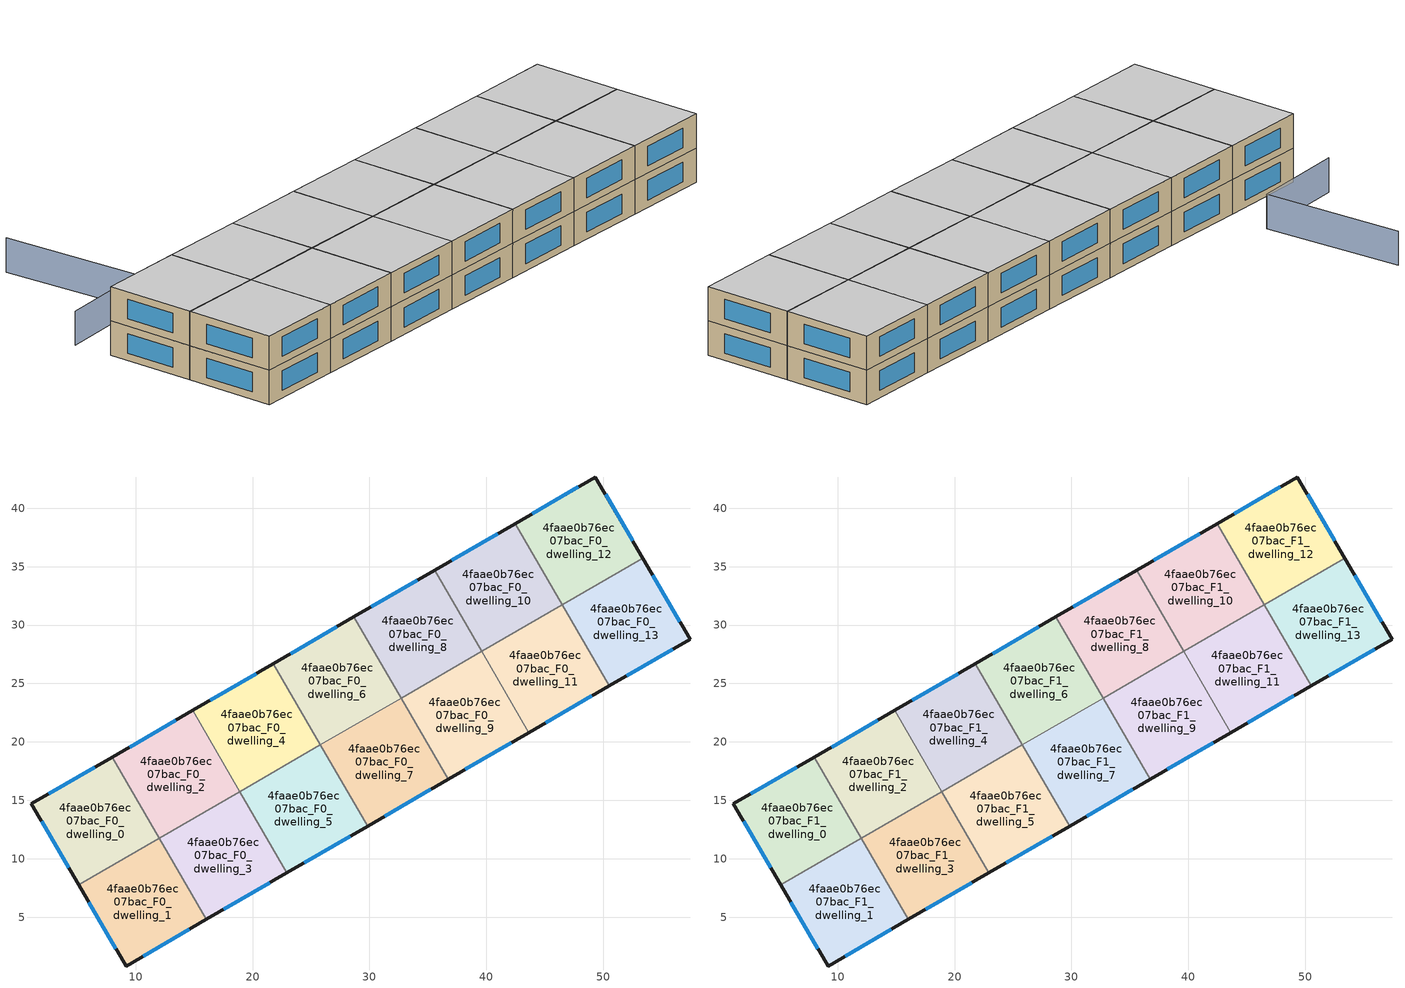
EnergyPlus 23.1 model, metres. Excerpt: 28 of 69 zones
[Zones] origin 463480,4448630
4faae0b76ec07bac_F0_dwelling_0
 floor ground (EU_floor_Construction): 7.99,18.7 12.02,11.76 5.12,7.77 1.07,14.69 z0
 wall outside (EU_wall_Construction): 7.99,18.7 1.07,14.69 5.12,7.77 z0:3
 wall to 4faae0b76ec07bac_F0_dwelling_1 (EU_wall_Construction): 5.12,7.77 12.02,11.76 z0:3
 wall to 4faae0b76ec07bac_F0_dwelling_2 (EU_wall_Construction): 12.02,11.76 7.99,18.7 z0:3
 window (EU_Window_Construction): 1.94,13.21 4.25,9.25 / 6.51,17.84 2.56,15.55 z0.64:2.36
4faae0b76ec07bac_F0_dwelling_1
 floor ground (EU_floor_Construction): 12.02,11.76 16.05,4.8 9.18,0.82 5.12,7.77 z0
 wall outside (EU_wall_Construction): 5.12,7.77 9.18,0.82 16.05,4.8 z0:3
 wall to 4faae0b76ec07bac_F0_dwelling_3 (EU_wall_Construction): 16.05,4.8 12.02,11.75 z0:3
 wall to 4faae0b76ec07bac_F0_dwelling_2 (EU_wall_Construction): 12.02,11.75 12.02,11.77 z0:3
 window (EU_Window_Construction): 5.99,6.28 8.31,2.31 / 10.65,1.67 14.58,3.95 z0.64:2.36
4faae0b76ec07bac_F0_dwelling_10
 floor ground (EU_floor_Construction): 42.47,38.69 46.5,31.74 39.6,27.74 35.58,34.69 z0
 wall outside (EU_wall_Construction): 42.47,38.69 35.58,34.69 z0:3
 wall to 4faae0b76ec07bac_F0_dwelling_11 (EU_wall_Construction): 39.6,27.74 46.5,31.74 z0:3
 wall to 4faae0b76ec07bac_F0_dwelling_8 (EU_wall_Construction): 35.58,34.69 39.6,27.74 z0:3
 wall to 4faae0b76ec07bac_F0_dwelling_12 (EU_wall_Construction): 46.5,31.74 42.47,38.69 z0:3
 window (EU_Window_Construction): 40.99,37.83 37.05,35.55 z0.64:2.36
4faae0b76ec07bac_F0_dwelling_11
 floor ground (EU_floor_Construction): 46.5,31.74 50.53,24.79 43.63,20.79 39.6,27.74 z0
 wall outside (EU_wall_Construction): 43.63,20.79 50.53,24.79 z0:3
 wall to 4faae0b76ec07bac_F0_dwelling_13 (EU_wall_Construction): 50.53,24.79 46.51,31.73 z0:3
 wall to 4faae0b76ec07bac_F0_dwelling_9 (EU_wall_Construction): 39.6,27.74 43.63,20.79 z0:3
 wall to 4faae0b76ec07bac_F0_dwelling_12 (EU_wall_Construction): 46.51,31.73 46.5,31.74 z0:3
 window (EU_Window_Construction): 45.11,21.65 49.05,23.94 z0.64:2.36
4faae0b76ec07bac_F0_dwelling_12
 floor ground (EU_floor_Construction): 49.34,42.67 53.4,35.73 46.51,31.73 42.47,38.69 z0
 wall outside (EU_wall_Construction): 53.4,35.73 49.34,42.67 42.47,38.69 z0:3
 wall to 4faae0b76ec07bac_F0_dwelling_13 (EU_wall_Construction): 46.51,31.73 53.4,35.73 z0:3
 window (EU_Window_Construction): 52.53,37.21 50.21,41.19 / 47.87,41.82 43.94,39.54 z0.64:2.36
4faae0b76ec07bac_F0_dwelling_13
 floor ground (EU_floor_Construction): 53.4,35.73 57.45,28.8 50.53,24.79 46.51,31.73 z0
 wall outside (EU_wall_Construction): 50.53,24.79 57.45,28.8 53.4,35.73 z0:3
 window (EU_Window_Construction): 56.58,30.29 54.27,34.24 / 52.01,25.65 55.96,27.94 z0.64:2.36
4faae0b76ec07bac_F0_dwelling_2
 floor ground (EU_floor_Construction): 14.89,22.7 18.92,15.75 12.02,11.75 7.99,18.7 z0
 wall outside (EU_wall_Construction): 14.89,22.7 7.99,18.7 z0:3
 wall to 4faae0b76ec07bac_F0_dwelling_4 (EU_wall_Construction): 18.92,15.75 14.89,22.7 z0:3
 wall to 4faae0b76ec07bac_F0_dwelling_3 (EU_wall_Construction): 12.02,11.75 18.92,15.75 z0:3
 window (EU_Window_Construction): 13.41,21.84 9.47,19.56 z0.64:2.36
4faae0b76ec07bac_F0_dwelling_3
 floor ground (EU_floor_Construction): 18.92,15.75 22.95,8.8 16.05,4.8 12.02,11.75 z0
 wall outside (EU_wall_Construction): 16.05,4.8 22.95,8.8 z0:3
 wall to 4faae0b76ec07bac_F0_dwelling_5 (EU_wall_Construction): 22.95,8.8 18.92,15.75 z0:3
 window (EU_Window_Construction): 17.53,5.66 21.47,7.95 z0.64:2.36
4faae0b76ec07bac_F0_dwelling_4
 floor ground (EU_floor_Construction): 21.78,26.7 25.81,19.75 18.92,15.75 14.89,22.7 z0
 wall outside (EU_wall_Construction): 21.78,26.7 14.89,22.7 z0:3
 wall to 4faae0b76ec07bac_F0_dwelling_6 (EU_wall_Construction): 25.81,19.75 21.78,26.7 z0:3
 wall to 4faae0b76ec07bac_F0_dwelling_5 (EU_wall_Construction): 18.92,15.75 25.81,19.75 z0:3
 window (EU_Window_Construction): 20.31,25.84 16.37,23.56 z0.64:2.36
4faae0b76ec07bac_F0_dwelling_5
 floor ground (EU_floor_Construction): 25.81,19.75 29.84,12.8 22.95,8.8 18.92,15.75 z0
 wall outside (EU_wall_Construction): 22.95,8.8 29.84,12.8 z0:3
 wall to 4faae0b76ec07bac_F0_dwelling_7 (EU_wall_Construction): 29.84,12.8 25.81,19.75 z0:3
 window (EU_Window_Construction): 24.42,9.66 28.36,11.94 z0.64:2.36
4faae0b76ec07bac_F0_dwelling_6
 floor ground (EU_floor_Construction): 28.68,30.69 32.71,23.75 25.81,19.75 21.78,26.7 z0
 wall outside (EU_wall_Construction): 28.68,30.69 21.78,26.7 z0:3
 wall to 4faae0b76ec07bac_F0_dwelling_8 (EU_wall_Construction): 32.71,23.75 28.68,30.69 z0:3
 wall to 4faae0b76ec07bac_F0_dwelling_7 (EU_wall_Construction): 25.81,19.75 32.71,23.75 z0:3
 window (EU_Window_Construction): 27.2,29.84 23.26,27.55 z0.64:2.36
4faae0b76ec07bac_F0_dwelling_7
 floor ground (EU_floor_Construction): 32.71,23.75 36.74,16.8 29.84,12.8 25.81,19.75 z0
 wall outside (EU_wall_Construction): 29.84,12.8 36.74,16.8 z0:3
 wall to 4faae0b76ec07bac_F0_dwelling_9 (EU_wall_Construction): 36.74,16.8 32.71,23.75 z0:3
 window (EU_Window_Construction): 31.32,13.66 35.26,15.94 z0.64:2.36
4faae0b76ec07bac_F0_dwelling_8
 floor ground (EU_floor_Construction): 35.58,34.69 39.6,27.74 32.71,23.75 28.68,30.69 z0
 wall outside (EU_wall_Construction): 35.58,34.69 28.68,30.69 z0:3
 wall to 4faae0b76ec07bac_F0_dwelling_9 (EU_wall_Construction): 32.71,23.75 39.6,27.74 z0:3
 window (EU_Window_Construction): 34.1,33.84 30.16,31.55 z0.64:2.36
4faae0b76ec07bac_F0_dwelling_9
 floor ground (EU_floor_Construction): 39.6,27.74 43.63,20.79 36.74,16.8 32.71,23.75 z0
 wall outside (EU_wall_Construction): 36.74,16.8 43.63,20.79 z0:3
 window (EU_Window_Construction): 38.21,17.65 42.15,19.94 z0.64:2.36
4faae0b76ec07bac_F1_dwelling_0
 floor to 4faae0b76ec07bac_F0_dwelling_0 (EU_floor_Construction): 7.99,18.7 12.02,11.76 5.12,7.77 1.07,14.69 z3
 wall outside (EU_wall_Construction): 7.99,18.7 1.07,14.69 5.12,7.77 z3:6
 wall to 4faae0b76ec07bac_F1_dwelling_1 (EU_wall_Construction): 5.12,7.77 12.02,11.76 z3:6
 wall to 4faae0b76ec07bac_F1_dwelling_2 (EU_wall_Construction): 12.02,11.76 7.99,18.7 z3:6
 window (EU_Window_Construction): 1.94,13.21 4.25,9.25 / 6.51,17.84 2.56,15.55 z3.64:5.36
 ceiling to 4faae0b76ec07bac_F2_dwelling_0 (EU_floor_Construction): 12.02,11.76 7.99,18.7 1.07,14.69 5.12,7.77 z6
4faae0b76ec07bac_F1_dwelling_1
 floor to 4faae0b76ec07bac_F0_dwelling_1 (EU_floor_Construction): 12.02,11.76 16.05,4.8 9.18,0.82 5.12,7.77 z3
 wall outside (EU_wall_Construction): 5.12,7.77 9.18,0.82 16.05,4.8 z3:6
 wall to 4faae0b76ec07bac_F1_dwelling_3 (EU_wall_Construction): 16.05,4.8 12.02,11.75 z3:6
 wall to 4faae0b76ec07bac_F1_dwelling_2 (EU_wall_Construction): 12.02,11.75 12.02,11.77 z3:6
 window (EU_Window_Construction): 5.99,6.28 8.31,2.31 / 10.65,1.67 14.58,3.95 z3.64:5.36
 ceiling to 4faae0b76ec07bac_F2_dwelling_1 (EU_floor_Construction): 16.05,4.8 12.02,11.76 5.12,7.77 9.18,0.82 z6
4faae0b76ec07bac_F1_dwelling_10
 floor to 4faae0b76ec07bac_F0_dwelling_10 (EU_floor_Construction): 42.47,38.69 46.5,31.74 39.6,27.74 35.58,34.69 z3
 wall outside (EU_wall_Construction): 42.47,38.69 35.58,34.69 z3:6
 wall to 4faae0b76ec07bac_F1_dwelling_11 (EU_wall_Construction): 39.6,27.74 46.5,31.74 z3:6
 wall to 4faae0b76ec07bac_F1_dwelling_8 (EU_wall_Construction): 35.58,34.69 39.6,27.74 z3:6
 wall to 4faae0b76ec07bac_F1_dwelling_12 (EU_wall_Construction): 46.5,31.74 42.47,38.69 z3:6
 window (EU_Window_Construction): 40.99,37.83 37.05,35.55 z3.64:5.36
 ceiling to 4faae0b76ec07bac_F2_dwelling_10 (EU_floor_Construction): 46.5,31.74 42.47,38.69 35.58,34.69 39.6,27.74 z6
4faae0b76ec07bac_F1_dwelling_11
 floor to 4faae0b76ec07bac_F0_dwelling_11 (EU_floor_Construction): 46.5,31.74 50.53,24.79 43.63,20.79 39.6,27.74 z3
 wall outside (EU_wall_Construction): 43.63,20.79 50.53,24.79 z3:6
 wall to 4faae0b76ec07bac_F1_dwelling_13 (EU_wall_Construction): 50.53,24.79 46.51,31.73 z3:6
 wall to 4faae0b76ec07bac_F1_dwelling_9 (EU_wall_Construction): 39.6,27.74 43.63,20.79 z3:6
 wall to 4faae0b76ec07bac_F1_dwelling_12 (EU_wall_Construction): 46.51,31.73 46.5,31.74 z3:6
 window (EU_Window_Construction): 45.11,21.65 49.05,23.94 z3.64:5.36
 ceiling to 4faae0b76ec07bac_F2_dwelling_11 (EU_floor_Construction): 50.53,24.79 46.5,31.74 39.6,27.74 43.63,20.79 z6
4faae0b76ec07bac_F1_dwelling_12
 floor to 4faae0b76ec07bac_F0_dwelling_12 (EU_floor_Construction): 49.34,42.67 53.4,35.73 46.51,31.73 42.47,38.69 z3
 wall outside (EU_wall_Construction): 53.4,35.73 49.34,42.67 42.47,38.69 z3:6
 wall to 4faae0b76ec07bac_F1_dwelling_13 (EU_wall_Construction): 46.51,31.73 53.4,35.73 z3:6
 window (EU_Window_Construction): 52.53,37.21 50.21,41.19 / 47.87,41.82 43.94,39.54 z3.64:5.36
 ceiling to 4faae0b76ec07bac_F2_dwelling_12 (EU_floor_Construction): 53.4,35.73 49.34,42.67 42.47,38.69 46.51,31.73 z6
4faae0b76ec07bac_F1_dwelling_13
 floor to 4faae0b76ec07bac_F0_dwelling_13 (EU_floor_Construction): 53.4,35.73 57.45,28.8 50.53,24.79 46.51,31.73 z3
 wall outside (EU_wall_Construction): 50.53,24.79 57.45,28.8 53.4,35.73 z3:6
 window (EU_Window_Construction): 56.58,30.29 54.27,34.24 / 52.01,25.65 55.96,27.94 z3.64:5.36
 ceiling to 4faae0b76ec07bac_F2_dwelling_13 (EU_floor_Construction): 57.45,28.8 53.4,35.73 46.51,31.73 50.53,24.79 z6
4faae0b76ec07bac_F1_dwelling_2
 floor to 4faae0b76ec07bac_F0_dwelling_2 (EU_floor_Construction): 14.89,22.7 18.92,15.75 12.02,11.75 7.99,18.7 z3
 wall outside (EU_wall_Construction): 14.89,22.7 7.99,18.7 z3:6
 wall to 4faae0b76ec07bac_F1_dwelling_4 (EU_wall_Construction): 18.92,15.75 14.89,22.7 z3:6
 wall to 4faae0b76ec07bac_F1_dwelling_3 (EU_wall_Construction): 12.02,11.75 18.92,15.75 z3:6
 window (EU_Window_Construction): 13.41,21.84 9.47,19.56 z3.64:5.36
 ceiling to 4faae0b76ec07bac_F2_dwelling_2 (EU_floor_Construction): 18.92,15.75 14.89,22.7 7.99,18.7 12.02,11.75 z6
4faae0b76ec07bac_F1_dwelling_3
 floor to 4faae0b76ec07bac_F0_dwelling_3 (EU_floor_Construction): 18.92,15.75 22.95,8.8 16.05,4.8 12.02,11.75 z3
 wall outside (EU_wall_Construction): 16.05,4.8 22.95,8.8 z3:6
 wall to 4faae0b76ec07bac_F1_dwelling_5 (EU_wall_Construction): 22.95,8.8 18.92,15.75 z3:6
 window (EU_Window_Construction): 17.53,5.66 21.47,7.95 z3.64:5.36
 ceiling to 4faae0b76ec07bac_F2_dwelling_3 (EU_floor_Construction): 22.95,8.8 18.92,15.75 12.02,11.75 16.05,4.8 z6
4faae0b76ec07bac_F1_dwelling_4
 floor to 4faae0b76ec07bac_F0_dwelling_4 (EU_floor_Construction): 21.78,26.7 25.81,19.75 18.92,15.75 14.89,22.7 z3
 wall outside (EU_wall_Construction): 21.78,26.7 14.89,22.7 z3:6
 wall to 4faae0b76ec07bac_F1_dwelling_6 (EU_wall_Construction): 25.81,19.75 21.78,26.7 z3:6
 wall to 4faae0b76ec07bac_F1_dwelling_5 (EU_wall_Construction): 18.92,15.75 25.81,19.75 z3:6
 window (EU_Window_Construction): 20.31,25.84 16.37,23.56 z3.64:5.36
 ceiling to 4faae0b76ec07bac_F2_dwelling_4 (EU_floor_Construction): 25.81,19.75 21.78,26.7 14.89,22.7 18.92,15.75 z6
4faae0b76ec07bac_F1_dwelling_5
 floor to 4faae0b76ec07bac_F0_dwelling_5 (EU_floor_Construction): 25.81,19.75 29.84,12.8 22.95,8.8 18.92,15.75 z3
 wall outside (EU_wall_Construction): 22.95,8.8 29.84,12.8 z3:6
 wall to 4faae0b76ec07bac_F1_dwelling_7 (EU_wall_Construction): 29.84,12.8 25.81,19.75 z3:6
 window (EU_Window_Construction): 24.42,9.66 28.36,11.94 z3.64:5.36
 ceiling to 4faae0b76ec07bac_F2_dwelling_5 (EU_floor_Construction): 29.84,12.8 25.81,19.75 18.92,15.75 22.95,8.8 z6
4faae0b76ec07bac_F1_dwelling_6
 floor to 4faae0b76ec07bac_F0_dwelling_6 (EU_floor_Construction): 28.68,30.69 32.71,23.75 25.81,19.75 21.78,26.7 z3
 wall outside (EU_wall_Construction): 28.68,30.69 21.78,26.7 z3:6
 wall to 4faae0b76ec07bac_F1_dwelling_8 (EU_wall_Construction): 32.71,23.75 28.68,30.69 z3:6
 wall to 4faae0b76ec07bac_F1_dwelling_7 (EU_wall_Construction): 25.81,19.75 32.71,23.75 z3:6
 window (EU_Window_Construction): 27.2,29.84 23.26,27.55 z3.64:5.36
 ceiling to 4faae0b76ec07bac_F2_dwelling_6 (EU_floor_Construction): 32.71,23.75 28.68,30.69 21.78,26.7 25.81,19.75 z6
4faae0b76ec07bac_F1_dwelling_7
 floor to 4faae0b76ec07bac_F0_dwelling_7 (EU_floor_Construction): 32.71,23.75 36.74,16.8 29.84,12.8 25.81,19.75 z3
 wall outside (EU_wall_Construction): 29.84,12.8 36.74,16.8 z3:6
 wall to 4faae0b76ec07bac_F1_dwelling_9 (EU_wall_Construction): 36.74,16.8 32.71,23.75 z3:6
 window (EU_Window_Construction): 31.32,13.66 35.26,15.94 z3.64:5.36
 ceiling to 4faae0b76ec07bac_F2_dwelling_7 (EU_floor_Construction): 36.74,16.8 32.71,23.75 25.81,19.75 29.84,12.8 z6
4faae0b76ec07bac_F1_dwelling_8
 floor to 4faae0b76ec07bac_F0_dwelling_8 (EU_floor_Construction): 35.58,34.69 39.6,27.74 32.71,23.75 28.68,30.69 z3
 wall outside (EU_wall_Construction): 35.58,34.69 28.68,30.69 z3:6
 wall to 4faae0b76ec07bac_F1_dwelling_9 (EU_wall_Construction): 32.71,23.75 39.6,27.74 z3:6
 window (EU_Window_Construction): 34.1,33.84 30.16,31.55 z3.64:5.36
 ceiling to 4faae0b76ec07bac_F2_dwelling_8 (EU_floor_Construction): 39.6,27.74 35.58,34.69 28.68,30.69 32.71,23.75 z6
4faae0b76ec07bac_F1_dwelling_9
 floor to 4faae0b76ec07bac_F0_dwelling_9 (EU_floor_Construction): 39.6,27.74 43.63,20.79 36.74,16.8 32.71,23.75 z3
 wall outside (EU_wall_Construction): 36.74,16.8 43.63,20.79 z3:6
 window (EU_Window_Construction): 38.21,17.65 42.15,19.94 z3.64:5.36
 ceiling to 4faae0b76ec07bac_F2_dwelling_9 (EU_floor_Construction): 43.63,20.79 39.6,27.74 32.71,23.75 36.74,16.8 z6
shading: -0.53,33.1 6.5,22.38 / 6.5,22.38 -0.84,17.57 z0:3
[Building]
EU S2 Campaign: North Axis=0; Terrain=City; Solar Distribution=FullExterior
[Site:Location]
Yerevan-Zvartnots.Intl.AP: Latitude=40.15; Longitude=44.383; Time Zone=4; Elevation=854
[SizingPeriod:WeatherFileDays]
AnnualSizingPeriod: Begin Month=1; Begin Day of Month=1; End Month=12; End Day of Month=31; Day of Week for Start Day=Monday; Use Weather File Daylight Saving Period=No; Use Weather File Rain and Snow Indicators=No
[MATERIAL]
EU_InternalMass_Material: Roughness=MediumRough; Thickness=0.1; Conductivity=1; Density=1800; Specific Heat=900; Thermal Absorptance=0.9; Solar Absorptance=0.7; Visible Absorptance=0.7
[MATERIAL:NOMASS] Roughness=MediumRough; Thermal Absorptance=0.9; Solar Absorptance=0.7; Visible Absorptance=0.7
Name | Thermal Resistance
EU_wall_NoMass | 1.05043
EU_floor_NoMass | 0.478065
[WINDOWMATERIAL:SIMPLEGLAZINGSYSTEM]
EU_Window_SimpleGlazing: UFactor=2.5566; Solar Heat Gain Coefficient=0.75; Visible Transmittance=0.75
[CONSTRUCTION]
EU_wall_Construction: EU_wall_NoMass
EU_floor_Construction: EU_floor_NoMass
EU_Window_Construction: EU_Window_SimpleGlazing
EU_InternalMass_Construction: EU_InternalMass_Material
[ZONE] Type=1; Multiplier=1; Ceiling Height=autocalculate; Floor Area=autocalculate; Part of Total Floor Area=Yes
Name | Volume
4faae0b76ec07bac_F0_dwelling_0; 4faae0b76ec07bac_F1_dwelling_0; 4faae0b76ec07bac_F0_dwelling_13; 4faae0b76ec07bac_F1_dwelling_13 | 192.037
4faae0b76ec07bac_F0_dwelling_1; 4faae0b76ec07bac_F1_dwelling_1 | 192.047
4faae0b76ec07bac_F0_dwelling_10; 4faae0b76ec07bac_F1_dwelling_10; 4faae0b76ec07bac_F0_dwelling_11; 4faae0b76ec07bac_F1_dwelling_11; 4faae0b76ec07bac_F0_dwelling_2; 4faae0b76ec07bac_F1_dwelling_2; 4faae0b76ec07bac_F0_dwelling_5; 4faae0b76ec07bac_F1_dwelling_5; 4faae0b76ec07bac_F0_dwelling_6; 4faae0b76ec07bac_F1_dwelling_6 | 192.052
4faae0b76ec07bac_F0_dwelling_12; 4faae0b76ec07bac_F1_dwelling_12 | 192.048
4faae0b76ec07bac_F0_dwelling_3; 4faae0b76ec07bac_F1_dwelling_3; 4faae0b76ec07bac_F0_dwelling_7; 4faae0b76ec07bac_F1_dwelling_7 | 192.019
4faae0b76ec07bac_F0_dwelling_4; 4faae0b76ec07bac_F1_dwelling_4; 4faae0b76ec07bac_F0_dwelling_8; 4faae0b76ec07bac_F1_dwelling_8 | 192.068
4faae0b76ec07bac_F0_dwelling_9; 4faae0b76ec07bac_F1_dwelling_9 | 192.031
[INTERNALMASS] Construction=EU_InternalMass_Construction
Name | Zone or ZoneList | Surface Area
4faae0b76ec07bac_F0_dwelling_0_EU_InternalMass | 4faae0b76ec07bac_F0_dwelling_0 | 64.0131
4faae0b76ec07bac_F0_dwelling_1_EU_InternalMass | 4faae0b76ec07bac_F0_dwelling_1 | 64.0171
4faae0b76ec07bac_F0_dwelling_2_EU_InternalMass | 4faae0b76ec07bac_F0_dwelling_2 | 64.0173
4faae0b76ec07bac_F0_dwelling_3_EU_InternalMass | 4faae0b76ec07bac_F0_dwelling_3 | 64.0057
4faae0b76ec07bac_F0_dwelling_4_EU_InternalMass | 4faae0b76ec07bac_F0_dwelling_4 | 64.0218
4faae0b76ec07bac_F0_dwelling_5_EU_InternalMass | 4faae0b76ec07bac_F0_dwelling_5 | 64.0174
4faae0b76ec07bac_F0_dwelling_6_EU_InternalMass | 4faae0b76ec07bac_F0_dwelling_6 | 64.0165
4faae0b76ec07bac_F0_dwelling_7_EU_InternalMass | 4faae0b76ec07bac_F0_dwelling_7 | 64.0071
4faae0b76ec07bac_F0_dwelling_8_EU_InternalMass | 4faae0b76ec07bac_F0_dwelling_8 | 64.0228
4faae0b76ec07bac_F0_dwelling_9_EU_InternalMass | 4faae0b76ec07bac_F0_dwelling_9 | 64.0094
4faae0b76ec07bac_F0_dwelling_10_EU_InternalMass | 4faae0b76ec07bac_F0_dwelling_10 | 64.0166
4faae0b76ec07bac_F0_dwelling_11_EU_InternalMass | 4faae0b76ec07bac_F0_dwelling_11 | 64.0174
4faae0b76ec07bac_F0_dwelling_12_EU_InternalMass | 4faae0b76ec07bac_F0_dwelling_12 | 64.0171
4faae0b76ec07bac_F0_dwelling_13_EU_InternalMass | 4faae0b76ec07bac_F0_dwelling_13 | 64.0131
4faae0b76ec07bac_F1_dwelling_0_EU_InternalMass | 4faae0b76ec07bac_F1_dwelling_0 | 64.0131
4faae0b76ec07bac_F1_dwelling_1_EU_InternalMass | 4faae0b76ec07bac_F1_dwelling_1 | 64.0171
4faae0b76ec07bac_F1_dwelling_2_EU_InternalMass | 4faae0b76ec07bac_F1_dwelling_2 | 64.0173
4faae0b76ec07bac_F1_dwelling_3_EU_InternalMass | 4faae0b76ec07bac_F1_dwelling_3 | 64.0057
4faae0b76ec07bac_F1_dwelling_4_EU_InternalMass | 4faae0b76ec07bac_F1_dwelling_4 | 64.0218
4faae0b76ec07bac_F1_dwelling_5_EU_InternalMass | 4faae0b76ec07bac_F1_dwelling_5 | 64.0174
4faae0b76ec07bac_F1_dwelling_6_EU_InternalMass | 4faae0b76ec07bac_F1_dwelling_6 | 64.0165
4faae0b76ec07bac_F1_dwelling_7_EU_InternalMass | 4faae0b76ec07bac_F1_dwelling_7 | 64.0071
4faae0b76ec07bac_F1_dwelling_8_EU_InternalMass | 4faae0b76ec07bac_F1_dwelling_8 | 64.0228
4faae0b76ec07bac_F1_dwelling_9_EU_InternalMass | 4faae0b76ec07bac_F1_dwelling_9 | 64.0094
4faae0b76ec07bac_F1_dwelling_10_EU_InternalMass | 4faae0b76ec07bac_F1_dwelling_10 | 64.0166
4faae0b76ec07bac_F1_dwelling_11_EU_InternalMass | 4faae0b76ec07bac_F1_dwelling_11 | 64.0174
4faae0b76ec07bac_F1_dwelling_12_EU_InternalMass | 4faae0b76ec07bac_F1_dwelling_12 | 64.0171
4faae0b76ec07bac_F1_dwelling_13_EU_InternalMass | 4faae0b76ec07bac_F1_dwelling_13 | 64.0131
[OTHEREQUIPMENT] Fuel Type=Electricity; Design Level Calculation Method=Watts/Area; Power per Zone Floor Area=1; Fraction Latent=0; Fraction Radiant=0; Fraction Lost=0; Carbon Dioxide Generation Rate=0; EndUse Subcategory=EU_Step8_InternalGains
Name | Zone or ZoneList or Space or SpaceList | Schedule
EU_Step8_InternalGain_4faae0b76ec07bac_F0_dwelling_0_f000 | 4faae0b76ec07bac_F0_dwelling_0 | EU_Step8_GainSchedule_4faae0b76ec07bac_F0_dwelling_0_f000
EU_Step8_InternalGain_4faae0b76ec07bac_F0_dwelling_1_f000 | 4faae0b76ec07bac_F0_dwelling_1 | EU_Step8_GainSchedule_4faae0b76ec07bac_F0_dwelling_1_f000
EU_Step8_InternalGain_4faae0b76ec07bac_F0_dwelling_2_f000 | 4faae0b76ec07bac_F0_dwelling_2 | EU_Step8_GainSchedule_4faae0b76ec07bac_F0_dwelling_2_f000
EU_Step8_InternalGain_4faae0b76ec07bac_F0_dwelling_3_f000 | 4faae0b76ec07bac_F0_dwelling_3 | EU_Step8_GainSchedule_4faae0b76ec07bac_F0_dwelling_3_f000
EU_Step8_InternalGain_4faae0b76ec07bac_F0_dwelling_4_f000 | 4faae0b76ec07bac_F0_dwelling_4 | EU_Step8_GainSchedule_4faae0b76ec07bac_F0_dwelling_4_f000
EU_Step8_InternalGain_4faae0b76ec07bac_F0_dwelling_5_f000 | 4faae0b76ec07bac_F0_dwelling_5 | EU_Step8_GainSchedule_4faae0b76ec07bac_F0_dwelling_5_f000
EU_Step8_InternalGain_4faae0b76ec07bac_F0_dwelling_6_f000 | 4faae0b76ec07bac_F0_dwelling_6 | EU_Step8_GainSchedule_4faae0b76ec07bac_F0_dwelling_6_f000
EU_Step8_InternalGain_4faae0b76ec07bac_F0_dwelling_7_f000 | 4faae0b76ec07bac_F0_dwelling_7 | EU_Step8_GainSchedule_4faae0b76ec07bac_F0_dwelling_7_f000
EU_Step8_InternalGain_4faae0b76ec07bac_F0_dwelling_8_f000 | 4faae0b76ec07bac_F0_dwelling_8 | EU_Step8_GainSchedule_4faae0b76ec07bac_F0_dwelling_8_f000
EU_Step8_InternalGain_4faae0b76ec07bac_F0_dwelling_9_f000 | 4faae0b76ec07bac_F0_dwelling_9 | EU_Step8_GainSchedule_4faae0b76ec07bac_F0_dwelling_9_f000
EU_Step8_InternalGain_4faae0b76ec07bac_F0_dwelling_10_f000 | 4faae0b76ec07bac_F0_dwelling_10 | EU_Step8_GainSchedule_4faae0b76ec07bac_F0_dwelling_10_f000
EU_Step8_InternalGain_4faae0b76ec07bac_F0_dwelling_11_f000 | 4faae0b76ec07bac_F0_dwelling_11 | EU_Step8_GainSchedule_4faae0b76ec07bac_F0_dwelling_11_f000
EU_Step8_InternalGain_4faae0b76ec07bac_F0_dwelling_12_f000 | 4faae0b76ec07bac_F0_dwelling_12 | EU_Step8_GainSchedule_4faae0b76ec07bac_F0_dwelling_12_f000
EU_Step8_InternalGain_4faae0b76ec07bac_F0_dwelling_13_f000 | 4faae0b76ec07bac_F0_dwelling_13 | EU_Step8_GainSchedule_4faae0b76ec07bac_F0_dwelling_13_f000
EU_Step8_InternalGain_4faae0b76ec07bac_F1_dwelling_0_f000 | 4faae0b76ec07bac_F1_dwelling_0 | EU_Step8_GainSchedule_4faae0b76ec07bac_F1_dwelling_0_f000
EU_Step8_InternalGain_4faae0b76ec07bac_F1_dwelling_1_f000 | 4faae0b76ec07bac_F1_dwelling_1 | EU_Step8_GainSchedule_4faae0b76ec07bac_F1_dwelling_1_f000
EU_Step8_InternalGain_4faae0b76ec07bac_F1_dwelling_2_f000 | 4faae0b76ec07bac_F1_dwelling_2 | EU_Step8_GainSchedule_4faae0b76ec07bac_F1_dwelling_2_f000
EU_Step8_InternalGain_4faae0b76ec07bac_F1_dwelling_3_f000 | 4faae0b76ec07bac_F1_dwelling_3 | EU_Step8_GainSchedule_4faae0b76ec07bac_F1_dwelling_3_f000
EU_Step8_InternalGain_4faae0b76ec07bac_F1_dwelling_4_f000 | 4faae0b76ec07bac_F1_dwelling_4 | EU_Step8_GainSchedule_4faae0b76ec07bac_F1_dwelling_4_f000
EU_Step8_InternalGain_4faae0b76ec07bac_F1_dwelling_5_f000 | 4faae0b76ec07bac_F1_dwelling_5 | EU_Step8_GainSchedule_4faae0b76ec07bac_F1_dwelling_5_f000
EU_Step8_InternalGain_4faae0b76ec07bac_F1_dwelling_6_f000 | 4faae0b76ec07bac_F1_dwelling_6 | EU_Step8_GainSchedule_4faae0b76ec07bac_F1_dwelling_6_f000
EU_Step8_InternalGain_4faae0b76ec07bac_F1_dwelling_7_f000 | 4faae0b76ec07bac_F1_dwelling_7 | EU_Step8_GainSchedule_4faae0b76ec07bac_F1_dwelling_7_f000
EU_Step8_InternalGain_4faae0b76ec07bac_F1_dwelling_8_f000 | 4faae0b76ec07bac_F1_dwelling_8 | EU_Step8_GainSchedule_4faae0b76ec07bac_F1_dwelling_8_f000
EU_Step8_InternalGain_4faae0b76ec07bac_F1_dwelling_9_f000 | 4faae0b76ec07bac_F1_dwelling_9 | EU_Step8_GainSchedule_4faae0b76ec07bac_F1_dwelling_9_f000
EU_Step8_InternalGain_4faae0b76ec07bac_F1_dwelling_10_f000 | 4faae0b76ec07bac_F1_dwelling_10 | EU_Step8_GainSchedule_4faae0b76ec07bac_F1_dwelling_10_f000
EU_Step8_InternalGain_4faae0b76ec07bac_F1_dwelling_11_f000 | 4faae0b76ec07bac_F1_dwelling_11 | EU_Step8_GainSchedule_4faae0b76ec07bac_F1_dwelling_11_f000
EU_Step8_InternalGain_4faae0b76ec07bac_F1_dwelling_12_f000 | 4faae0b76ec07bac_F1_dwelling_12 | EU_Step8_GainSchedule_4faae0b76ec07bac_F1_dwelling_12_f000
EU_Step8_InternalGain_4faae0b76ec07bac_F1_dwelling_13_f000 | 4faae0b76ec07bac_F1_dwelling_13 | EU_Step8_GainSchedule_4faae0b76ec07bac_F1_dwelling_13_f000
[ZONEVENTILATION:DESIGNFLOWRATE] Schedule=EU_AlwaysOn; Design Flow Rate Calculation Method=AirChanges/Hour; Air Changes per Hour=0.557805; Ventilation Type=Natural; Fan Pressure Rise=0; Fan Total Efficiency=1; Constant Term Coefficient=1; Temperature Term Coefficient=0; Velocity Term Coefficient=0; Velocity Squared Term Coefficient=0; Minimum Indoor Temperature=-100; Maximum Indoor Temperature=100; Delta Temperature=-100; Minimum Outdoor Temperature=-100; Maximum Outdoor Temperature=100; Maximum Wind Speed=40
Name | Zone or ZoneList or Space or SpaceList
EU_ConstantAir_4faae0b76ec07bac_F0_dwelling_0 | 4faae0b76ec07bac_F0_dwelling_0
EU_ConstantAir_4faae0b76ec07bac_F0_dwelling_1 | 4faae0b76ec07bac_F0_dwelling_1
EU_ConstantAir_4faae0b76ec07bac_F0_dwelling_2 | 4faae0b76ec07bac_F0_dwelling_2
EU_ConstantAir_4faae0b76ec07bac_F0_dwelling_3 | 4faae0b76ec07bac_F0_dwelling_3
EU_ConstantAir_4faae0b76ec07bac_F0_dwelling_4 | 4faae0b76ec07bac_F0_dwelling_4
EU_ConstantAir_4faae0b76ec07bac_F0_dwelling_5 | 4faae0b76ec07bac_F0_dwelling_5
EU_ConstantAir_4faae0b76ec07bac_F0_dwelling_6 | 4faae0b76ec07bac_F0_dwelling_6
EU_ConstantAir_4faae0b76ec07bac_F0_dwelling_7 | 4faae0b76ec07bac_F0_dwelling_7
EU_ConstantAir_4faae0b76ec07bac_F0_dwelling_8 | 4faae0b76ec07bac_F0_dwelling_8
EU_ConstantAir_4faae0b76ec07bac_F0_dwelling_9 | 4faae0b76ec07bac_F0_dwelling_9
EU_ConstantAir_4faae0b76ec07bac_F0_dwelling_10 | 4faae0b76ec07bac_F0_dwelling_10
EU_ConstantAir_4faae0b76ec07bac_F0_dwelling_11 | 4faae0b76ec07bac_F0_dwelling_11
EU_ConstantAir_4faae0b76ec07bac_F0_dwelling_12 | 4faae0b76ec07bac_F0_dwelling_12
EU_ConstantAir_4faae0b76ec07bac_F0_dwelling_13 | 4faae0b76ec07bac_F0_dwelling_13
EU_ConstantAir_4faae0b76ec07bac_F1_dwelling_0 | 4faae0b76ec07bac_F1_dwelling_0
EU_ConstantAir_4faae0b76ec07bac_F1_dwelling_1 | 4faae0b76ec07bac_F1_dwelling_1
EU_ConstantAir_4faae0b76ec07bac_F1_dwelling_2 | 4faae0b76ec07bac_F1_dwelling_2
EU_ConstantAir_4faae0b76ec07bac_F1_dwelling_3 | 4faae0b76ec07bac_F1_dwelling_3
EU_ConstantAir_4faae0b76ec07bac_F1_dwelling_4 | 4faae0b76ec07bac_F1_dwelling_4
EU_ConstantAir_4faae0b76ec07bac_F1_dwelling_5 | 4faae0b76ec07bac_F1_dwelling_5
EU_ConstantAir_4faae0b76ec07bac_F1_dwelling_6 | 4faae0b76ec07bac_F1_dwelling_6
EU_ConstantAir_4faae0b76ec07bac_F1_dwelling_7 | 4faae0b76ec07bac_F1_dwelling_7
EU_ConstantAir_4faae0b76ec07bac_F1_dwelling_8 | 4faae0b76ec07bac_F1_dwelling_8
EU_ConstantAir_4faae0b76ec07bac_F1_dwelling_9 | 4faae0b76ec07bac_F1_dwelling_9
EU_ConstantAir_4faae0b76ec07bac_F1_dwelling_10 | 4faae0b76ec07bac_F1_dwelling_10
EU_ConstantAir_4faae0b76ec07bac_F1_dwelling_11 | 4faae0b76ec07bac_F1_dwelling_11
EU_ConstantAir_4faae0b76ec07bac_F1_dwelling_12 | 4faae0b76ec07bac_F1_dwelling_12
EU_ConstantAir_4faae0b76ec07bac_F1_dwelling_13 | 4faae0b76ec07bac_F1_dwelling_13
[HVACTEMPLATE:THERMOSTAT] Constant Heating Setpoint=20; Constant Cooling Setpoint=50
EU_HeatOnly_4faae0b76ec07bac_F0_dwelling_0; EU_HeatOnly_4faae0b76ec07bac_F0_dwelling_1; EU_HeatOnly_4faae0b76ec07bac_F0_dwelling_2; EU_HeatOnly_4faae0b76ec07bac_F0_dwelling_3; EU_HeatOnly_4faae0b76ec07bac_F0_dwelling_4; EU_HeatOnly_4faae0b76ec07bac_F0_dwelling_5; EU_HeatOnly_4faae0b76ec07bac_F0_dwelling_6; EU_HeatOnly_4faae0b76ec07bac_F0_dwelling_7; EU_HeatOnly_4faae0b76ec07bac_F0_dwelling_8; EU_HeatOnly_4faae0b76ec07bac_F0_dwelling_9; EU_HeatOnly_4faae0b76ec07bac_F0_dwelling_10; EU_HeatOnly_4faae0b76ec07bac_F0_dwelling_11; EU_HeatOnly_4faae0b76ec07bac_F0_dwelling_12; EU_HeatOnly_4faae0b76ec07bac_F0_dwelling_13; EU_HeatOnly_4faae0b76ec07bac_F1_dwelling_0; EU_HeatOnly_4faae0b76ec07bac_F1_dwelling_1; EU_HeatOnly_4faae0b76ec07bac_F1_dwelling_2; EU_HeatOnly_4faae0b76ec07bac_F1_dwelling_3; EU_HeatOnly_4faae0b76ec07bac_F1_dwelling_4; EU_HeatOnly_4faae0b76ec07bac_F1_dwelling_5; EU_HeatOnly_4faae0b76ec07bac_F1_dwelling_6; EU_HeatOnly_4faae0b76ec07bac_F1_dwelling_7; EU_HeatOnly_4faae0b76ec07bac_F1_dwelling_8; EU_HeatOnly_4faae0b76ec07bac_F1_dwelling_9; EU_HeatOnly_4faae0b76ec07bac_F1_dwelling_10; EU_HeatOnly_4faae0b76ec07bac_F1_dwelling_11; EU_HeatOnly_4faae0b76ec07bac_F1_dwelling_12; EU_HeatOnly_4faae0b76ec07bac_F1_dwelling_13; EU_HeatOnly_4faae0b76ec07bac_F2_dwelling_0; EU_HeatOnly_4faae0b76ec07bac_F2_dwelling_1; EU_HeatOnly_4faae0b76ec07bac_F2_dwelling_2; EU_HeatOnly_4faae0b76ec07bac_F2_dwelling_3; EU_HeatOnly_4faae0b76ec07bac_F2_dwelling_4; EU_HeatOnly_4faae0b76ec07bac_F2_dwelling_5; EU_HeatOnly_4faae0b76ec07bac_F2_dwelling_6; EU_HeatOnly_4faae0b76ec07bac_F2_dwelling_7; EU_HeatOnly_4faae0b76ec07bac_F2_dwelling_8; EU_HeatOnly_4faae0b76ec07bac_F2_dwelling_9; EU_HeatOnly_4faae0b76ec07bac_F2_dwelling_10; EU_HeatOnly_4faae0b76ec07bac_F2_dwelling_11; EU_HeatOnly_4faae0b76ec07bac_F2_dwelling_12; EU_HeatOnly_4faae0b76ec07bac_F2_dwelling_13; EU_HeatOnly_4faae0b76ec07bac_F3_dwelling_0; EU_HeatOnly_4faae0b76ec07bac_F3_dwelling_1; EU_HeatOnly_4faae0b76ec07bac_F3_dwelling_2; EU_HeatOnly_4faae0b76ec07bac_F3_dwelling_3; EU_HeatOnly_4faae0b76ec07bac_F3_dwelling_4; EU_HeatOnly_4faae0b76ec07bac_F3_dwelling_5; EU_HeatOnly_4faae0b76ec07bac_F3_dwelling_6; EU_HeatOnly_4faae0b76ec07bac_F3_dwelling_7; EU_HeatOnly_4faae0b76ec07bac_F3_dwelling_8; EU_HeatOnly_4faae0b76ec07bac_F3_dwelling_9; EU_HeatOnly_4faae0b76ec07bac_F3_dwelling_10; EU_HeatOnly_4faae0b76ec07bac_F3_dwelling_11; EU_HeatOnly_4faae0b76ec07bac_F3_dwelling_12; EU_HeatOnly_4faae0b76ec07bac_F3_dwelling_13; EU_HeatOnly_4faae0b76ec07bac_F4_dwelling_0; EU_HeatOnly_4faae0b76ec07bac_F4_dwelling_1; EU_HeatOnly_4faae0b76ec07bac_F4_dwelling_2; EU_HeatOnly_4faae0b76ec07bac_F4_dwelling_3; EU_HeatOnly_4faae0b76ec07bac_F4_dwelling_4; EU_HeatOnly_4faae0b76ec07bac_F4_dwelling_5; EU_HeatOnly_4faae0b76ec07bac_F4_dwelling_6; EU_HeatOnly_4faae0b76ec07bac_F4_dwelling_7; EU_HeatOnly_4faae0b76ec07bac_F4_dwelling_8; EU_HeatOnly_4faae0b76ec07bac_F4_dwelling_9; EU_HeatOnly_4faae0b76ec07bac_F4_dwelling_10; EU_HeatOnly_4faae0b76ec07bac_F4_dwelling_11; EU_HeatOnly_4faae0b76ec07bac_F4_dwelling_12
[HVACTEMPLATE:ZONE:IDEALLOADSAIRSYSTEM] System Availability Schedule=EU_AlwaysOn; Maximum Heating Supply Air Temperature=50; Minimum Cooling Supply Air Temperature=13; Maximum Heating Supply Air Humidity Ratio=0.0156; Minimum Cooling Supply Air Humidity Ratio=0.0077; Heating Limit=NoLimit; Cooling Limit=NoLimit; Heating Availability Schedule=EU_AlwaysOn; Cooling Availability Schedule=EU_CoolingOff; Dehumidification Control Type=ConstantSensibleHeatRatio; Cooling Sensible Heat Ratio=0.7; Dehumidification Setpoint=60; Humidification Control Type=None; Humidification Setpoint=30; Outdoor Air Method=None; Outdoor Air Flow Rate per Person=0.00944; Outdoor Air Flow Rate per Zone Floor Area=0; Outdoor Air Flow Rate per Zone=0; Demand Controlled Ventilation Type=None; Outdoor Air Economizer Type=NoEconomizer; Heat Recovery Type=None; Sensible Heat Recovery Effectiveness=0.7; Latent Heat Recovery Effectiveness=0.65
Name | Template Thermostat
4faae0b76ec07bac_F0_dwelling_0 | EU_HeatOnly_4faae0b76ec07bac_F0_dwelling_0
4faae0b76ec07bac_F0_dwelling_1 | EU_HeatOnly_4faae0b76ec07bac_F0_dwelling_1
4faae0b76ec07bac_F0_dwelling_2 | EU_HeatOnly_4faae0b76ec07bac_F0_dwelling_2
4faae0b76ec07bac_F0_dwelling_3 | EU_HeatOnly_4faae0b76ec07bac_F0_dwelling_3
4faae0b76ec07bac_F0_dwelling_4 | EU_HeatOnly_4faae0b76ec07bac_F0_dwelling_4
4faae0b76ec07bac_F0_dwelling_5 | EU_HeatOnly_4faae0b76ec07bac_F0_dwelling_5
4faae0b76ec07bac_F0_dwelling_6 | EU_HeatOnly_4faae0b76ec07bac_F0_dwelling_6
4faae0b76ec07bac_F0_dwelling_7 | EU_HeatOnly_4faae0b76ec07bac_F0_dwelling_7
4faae0b76ec07bac_F0_dwelling_8 | EU_HeatOnly_4faae0b76ec07bac_F0_dwelling_8
4faae0b76ec07bac_F0_dwelling_9 | EU_HeatOnly_4faae0b76ec07bac_F0_dwelling_9
4faae0b76ec07bac_F0_dwelling_10 | EU_HeatOnly_4faae0b76ec07bac_F0_dwelling_10
4faae0b76ec07bac_F0_dwelling_11 | EU_HeatOnly_4faae0b76ec07bac_F0_dwelling_11
4faae0b76ec07bac_F0_dwelling_12 | EU_HeatOnly_4faae0b76ec07bac_F0_dwelling_12
4faae0b76ec07bac_F0_dwelling_13 | EU_HeatOnly_4faae0b76ec07bac_F0_dwelling_13
4faae0b76ec07bac_F1_dwelling_0 | EU_HeatOnly_4faae0b76ec07bac_F1_dwelling_0
4faae0b76ec07bac_F1_dwelling_1 | EU_HeatOnly_4faae0b76ec07bac_F1_dwelling_1
4faae0b76ec07bac_F1_dwelling_2 | EU_HeatOnly_4faae0b76ec07bac_F1_dwelling_2
4faae0b76ec07bac_F1_dwelling_3 | EU_HeatOnly_4faae0b76ec07bac_F1_dwelling_3
4faae0b76ec07bac_F1_dwelling_4 | EU_HeatOnly_4faae0b76ec07bac_F1_dwelling_4
4faae0b76ec07bac_F1_dwelling_5 | EU_HeatOnly_4faae0b76ec07bac_F1_dwelling_5
4faae0b76ec07bac_F1_dwelling_6 | EU_HeatOnly_4faae0b76ec07bac_F1_dwelling_6
4faae0b76ec07bac_F1_dwelling_7 | EU_HeatOnly_4faae0b76ec07bac_F1_dwelling_7
4faae0b76ec07bac_F1_dwelling_8 | EU_HeatOnly_4faae0b76ec07bac_F1_dwelling_8
4faae0b76ec07bac_F1_dwelling_9 | EU_HeatOnly_4faae0b76ec07bac_F1_dwelling_9
4faae0b76ec07bac_F1_dwelling_10 | EU_HeatOnly_4faae0b76ec07bac_F1_dwelling_10
4faae0b76ec07bac_F1_dwelling_11 | EU_HeatOnly_4faae0b76ec07bac_F1_dwelling_11
4faae0b76ec07bac_F1_dwelling_12 | EU_HeatOnly_4faae0b76ec07bac_F1_dwelling_12
4faae0b76ec07bac_F1_dwelling_13 | EU_HeatOnly_4faae0b76ec07bac_F1_dwelling_13
[SIZING:ZONE] Zone Cooling Design Supply Air Temperature Input Method=SupplyAirTemperature; Zone Cooling Design Supply Air Temperature=13; Zone Heating Design Supply Air Temperature Input Method=SupplyAirTemperature; Zone Heating Design Supply Air Temperature=50; Zone Cooling Design Supply Air Humidity Ratio=0.008; Zone Heating Design Supply Air Humidity Ratio=0.008; Cooling Design Air Flow Method=DesignDay; Cooling Design Air Flow Rate=0; Cooling Minimum Air Flow per Zone Floor Area=0.000762; Cooling Minimum Air Flow=0; Cooling Minimum Air Flow Fraction=0.2; Heating Design Air Flow Method=DesignDay; Heating Design Air Flow Rate=0; Heating Maximum Air Flow per Zone Floor Area=0.002032; Heating Maximum Air Flow=0.141576; Heating Maximum Air Flow Fraction=0.3; Account for Dedicated Outdoor Air System=No; Dedicated Outdoor Air System Control Strategy=NeutralSupplyAir; Dedicated Outdoor Air Low Setpoint Temperature for Design=autosize; Dedicated Outdoor Air High Setpoint Temperature for Design=autosize; Zone Load Sizing Method=Sensible Load Only No Latent Load; Zone Latent Cooling Design Supply Air Humidity Ratio Input Method=HumidityRatioDifference; Zone Cooling Design Supply Air Humidity Ratio Difference=0.005; Zone Latent Heating Design Supply Air Humidity Ratio Input Method=HumidityRatioDifference; Zone Humidification Design Supply Air Humidity Ratio Difference=0.005
4faae0b76ec07bac_F0_dwelling_0; 4faae0b76ec07bac_F0_dwelling_1; 4faae0b76ec07bac_F0_dwelling_2; 4faae0b76ec07bac_F0_dwelling_3; 4faae0b76ec07bac_F0_dwelling_4; 4faae0b76ec07bac_F0_dwelling_5; 4faae0b76ec07bac_F0_dwelling_6; 4faae0b76ec07bac_F0_dwelling_7; 4faae0b76ec07bac_F0_dwelling_8; 4faae0b76ec07bac_F0_dwelling_9; 4faae0b76ec07bac_F0_dwelling_10; 4faae0b76ec07bac_F0_dwelling_11; 4faae0b76ec07bac_F0_dwelling_12; 4faae0b76ec07bac_F0_dwelling_13; 4faae0b76ec07bac_F1_dwelling_0; 4faae0b76ec07bac_F1_dwelling_1; 4faae0b76ec07bac_F1_dwelling_2; 4faae0b76ec07bac_F1_dwelling_3; 4faae0b76ec07bac_F1_dwelling_4; 4faae0b76ec07bac_F1_dwelling_5; 4faae0b76ec07bac_F1_dwelling_6; 4faae0b76ec07bac_F1_dwelling_7; 4faae0b76ec07bac_F1_dwelling_8; 4faae0b76ec07bac_F1_dwelling_9; 4faae0b76ec07bac_F1_dwelling_10; 4faae0b76ec07bac_F1_dwelling_11; 4faae0b76ec07bac_F1_dwelling_12; 4faae0b76ec07bac_F1_dwelling_13
[SCHEDULE:CONSTANT]
Name | Hourly Value
EU_AlwaysOn | 1
EU_CoolingOff | 0
[SCHEDULE:FILE] Column Number=1; Rows to Skip at Top=0; Number of Hours of Data=8760; Column Separator=Comma; Interpolate to Timestep=No; Minutes per Item=60; Adjust Schedule for Daylight Savings=Yes
Name | File
EU_Step8_GainSchedule_4faae0b76ec07bac_F0_dwelling_0_f000 | ../../schedules/4faae0b76ec07bac/4faae0b76ec07bac_F0_dwelling_0_f000_gain.csv
EU_Step8_GainSchedule_4faae0b76ec07bac_F0_dwelling_1_f000 | ../../schedules/4faae0b76ec07bac/4faae0b76ec07bac_F0_dwelling_1_f000_gain.csv
EU_Step8_GainSchedule_4faae0b76ec07bac_F0_dwelling_2_f000 | ../../schedules/4faae0b76ec07bac/4faae0b76ec07bac_F0_dwelling_2_f000_gain.csv
EU_Step8_GainSchedule_4faae0b76ec07bac_F0_dwelling_3_f000 | ../../schedules/4faae0b76ec07bac/4faae0b76ec07bac_F0_dwelling_3_f000_gain.csv
EU_Step8_GainSchedule_4faae0b76ec07bac_F0_dwelling_4_f000 | ../../schedules/4faae0b76ec07bac/4faae0b76ec07bac_F0_dwelling_4_f000_gain.csv
EU_Step8_GainSchedule_4faae0b76ec07bac_F0_dwelling_5_f000 | ../../schedules/4faae0b76ec07bac/4faae0b76ec07bac_F0_dwelling_5_f000_gain.csv
EU_Step8_GainSchedule_4faae0b76ec07bac_F0_dwelling_6_f000 | ../../schedules/4faae0b76ec07bac/4faae0b76ec07bac_F0_dwelling_6_f000_gain.csv
EU_Step8_GainSchedule_4faae0b76ec07bac_F0_dwelling_7_f000 | ../../schedules/4faae0b76ec07bac/4faae0b76ec07bac_F0_dwelling_7_f000_gain.csv
EU_Step8_GainSchedule_4faae0b76ec07bac_F0_dwelling_8_f000 | ../../schedules/4faae0b76ec07bac/4faae0b76ec07bac_F0_dwelling_8_f000_gain.csv
EU_Step8_GainSchedule_4faae0b76ec07bac_F0_dwelling_9_f000 | ../../schedules/4faae0b76ec07bac/4faae0b76ec07bac_F0_dwelling_9_f000_gain.csv
EU_Step8_GainSchedule_4faae0b76ec07bac_F0_dwelling_10_f000 | ../../schedules/4faae0b76ec07bac/4faae0b76ec07bac_F0_dwelling_10_f000_gain.csv
EU_Step8_GainSchedule_4faae0b76ec07bac_F0_dwelling_11_f000 | ../../schedules/4faae0b76ec07bac/4faae0b76ec07bac_F0_dwelling_11_f000_gain.csv
EU_Step8_GainSchedule_4faae0b76ec07bac_F0_dwelling_12_f000 | ../../schedules/4faae0b76ec07bac/4faae0b76ec07bac_F0_dwelling_12_f000_gain.csv
EU_Step8_GainSchedule_4faae0b76ec07bac_F0_dwelling_13_f000 | ../../schedules/4faae0b76ec07bac/4faae0b76ec07bac_F0_dwelling_13_f000_gain.csv
EU_Step8_GainSchedule_4faae0b76ec07bac_F1_dwelling_0_f000 | ../../schedules/4faae0b76ec07bac/4faae0b76ec07bac_F1_dwelling_0_f000_gain.csv
EU_Step8_GainSchedule_4faae0b76ec07bac_F1_dwelling_1_f000 | ../../schedules/4faae0b76ec07bac/4faae0b76ec07bac_F1_dwelling_1_f000_gain.csv
EU_Step8_GainSchedule_4faae0b76ec07bac_F1_dwelling_2_f000 | ../../schedules/4faae0b76ec07bac/4faae0b76ec07bac_F1_dwelling_2_f000_gain.csv
EU_Step8_GainSchedule_4faae0b76ec07bac_F1_dwelling_3_f000 | ../../schedules/4faae0b76ec07bac/4faae0b76ec07bac_F1_dwelling_3_f000_gain.csv
EU_Step8_GainSchedule_4faae0b76ec07bac_F1_dwelling_4_f000 | ../../schedules/4faae0b76ec07bac/4faae0b76ec07bac_F1_dwelling_4_f000_gain.csv
EU_Step8_GainSchedule_4faae0b76ec07bac_F1_dwelling_5_f000 | ../../schedules/4faae0b76ec07bac/4faae0b76ec07bac_F1_dwelling_5_f000_gain.csv
EU_Step8_GainSchedule_4faae0b76ec07bac_F1_dwelling_6_f000 | ../../schedules/4faae0b76ec07bac/4faae0b76ec07bac_F1_dwelling_6_f000_gain.csv
EU_Step8_GainSchedule_4faae0b76ec07bac_F1_dwelling_7_f000 | ../../schedules/4faae0b76ec07bac/4faae0b76ec07bac_F1_dwelling_7_f000_gain.csv
EU_Step8_GainSchedule_4faae0b76ec07bac_F1_dwelling_8_f000 | ../../schedules/4faae0b76ec07bac/4faae0b76ec07bac_F1_dwelling_8_f000_gain.csv
EU_Step8_GainSchedule_4faae0b76ec07bac_F1_dwelling_9_f000 | ../../schedules/4faae0b76ec07bac/4faae0b76ec07bac_F1_dwelling_9_f000_gain.csv
EU_Step8_GainSchedule_4faae0b76ec07bac_F1_dwelling_10_f000 | ../../schedules/4faae0b76ec07bac/4faae0b76ec07bac_F1_dwelling_10_f000_gain.csv
EU_Step8_GainSchedule_4faae0b76ec07bac_F1_dwelling_11_f000 | ../../schedules/4faae0b76ec07bac/4faae0b76ec07bac_F1_dwelling_11_f000_gain.csv
EU_Step8_GainSchedule_4faae0b76ec07bac_F1_dwelling_12_f000 | ../../schedules/4faae0b76ec07bac/4faae0b76ec07bac_F1_dwelling_12_f000_gain.csv
EU_Step8_GainSchedule_4faae0b76ec07bac_F1_dwelling_13_f000 | ../../schedules/4faae0b76ec07bac/4faae0b76ec07bac_F1_dwelling_13_f000_gain.csv
